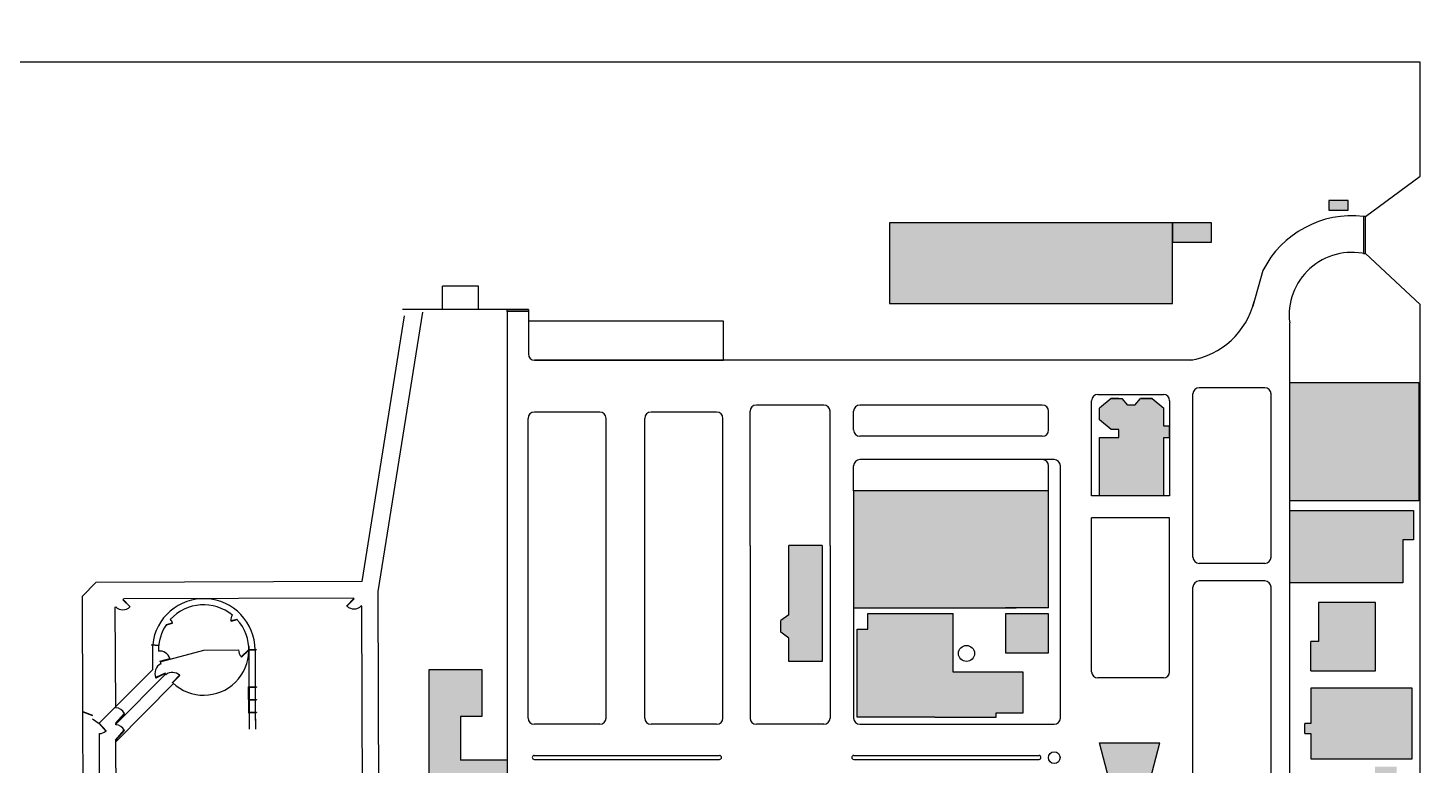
# Model space of a CAD drawing. Extents: x 15348.6 to 15438.1, y 2292.7 to 2368.6.
# Drawn here: x 15431.32 to 15434.711, y 2358.599 to 2360.394 of the extents above; entities that cross this region are included whole.
import ezdxf

# ---------------------------------------------------------------- set-up
doc = ezdxf.new("R2010")
doc.units = 0
doc.header["$LTSCALE"] = 2
doc.header["$MEASUREMENT"] = 0
for name, color, linetype, lineweight in [('03', 5, 'CONTINUOUS', 30), ('06', 7, 'CONTINUOUS', 30), ('MUNDSTOCK', 3, 'CONTINUOUS', 30)]:
    doc.layers.add(name, color=color, linetype=linetype, lineweight=lineweight)

msp = doc.modelspace()

# ---------------------------------------------------------------- hatches: boundary and pattern name
at = {"layer": '03', "linetype": 'Continuous'}
h = msp.add_hatch(dxfattribs=at)
h.set_pattern_fill('ANSI31', color=256, scale=0.5, style=0)
edge = h.paths.add_edge_path()
edge.add_spline(control_points=[(15432.312, 2354.5337), (15432.3066, 2354.6087), (15432.2675, 2355.0379), (15432.1757, 2355.968), (15430.9554, 2356.6809), (15430.146, 2357.741), (15429.1785, 2358.5972), (15427.9588, 2358.5979), (15427.4471, 2359.4684), (15427.4864, 2359.9292), (15427.5017, 2360.0121)], knot_values=[873.629947, 873.629947, 873.629947, 873.629947, 895.495842, 997.989982, 1139.838184, 1280.949064, 1407.622184, 1505.945549, 1622.914662, 1648.913198, 1648.913198, 1648.913198, 1648.913198], degree=3, periodic=0)
edge.add_spline(control_points=[(15427.5017, 2360.0121), (15427.4221, 2360.0374), (15427.343, 2360.0626), (15427.2643, 2360.0851)], knot_values=[3.681595, 3.681595, 3.681595, 3.681595, 3.92158, 3.92158, 3.92158, 3.92158], degree=3, periodic=0)
edge.add_spline(control_points=[(15427.2643, 2360.0851), (15427.248, 2360.0234), (15427.2175, 2359.918), (15427.1804, 2359.8135), (15427.1658, 2359.7701)], knot_values=[16.486234, 16.486234, 16.486234, 16.486234, 16.67673, 16.812527, 16.812527, 16.812527, 16.812527], degree=3, periodic=0)
edge.add_spline(control_points=[(15427.1658, 2359.7701), (15427.1653, 2359.7667), (15427.1144, 2359.4013), (15427.1095, 2358.8693), (15427.4325, 2358.7026), (15427.485, 2358.6828)], knot_values=[900.866446, 900.866446, 900.866446, 900.866446, 901.82873, 1003.432033, 1021.060892, 1021.060892, 1021.060892, 1021.060892], degree=3, periodic=0)
edge.add_spline(control_points=[(15427.485, 2358.6828), (15427.5452, 2358.669), (15427.6346, 2358.6529), (15427.7143, 2358.6255), (15427.737, 2358.6167)], knot_values=[14.97636, 14.97636, 14.97636, 14.97636, 15.1464, 15.216971, 15.216971, 15.216971, 15.216971], degree=3, periodic=0)
edge.add_spline(control_points=[(15427.737, 2358.6167), (15427.8381, 2358.5958), (15428.3656, 2358.4934), (15428.7601, 2357.9118), (15429.5601, 2357.7675), (15429.9745, 2357.3478), (15430.322, 2357.1045), (15430.4646, 2356.9982)], knot_values=[1046.80848, 1046.80848, 1046.80848, 1046.80848, 1076.128983, 1195.453551, 1237.210182, 1311.847283, 1365.429481, 1365.429481, 1365.429481, 1365.429481], degree=3, periodic=0)
edge.add_spline(control_points=[(15430.4646, 2356.9982), (15430.5654, 2356.9231), (15430.7797, 2356.7564), (15431.0389, 2356.4814), (15431.102, 2356.2556), (15431.1213, 2356.1661)], knot_values=[1365.429481, 1365.429481, 1365.429481, 1365.429481, 1403.304028, 1446.974034, 1474.326409, 1474.326409, 1474.326409, 1474.326409], degree=3, periodic=0)
edge.add_spline(control_points=[(15431.1213, 2356.1661), (15431.2324, 2355.8897), (15431.3186, 2355.6076), (15431.4268, 2355.3281)], knot_values=[9.840641, 9.840641, 9.840641, 9.840641, 10.737108, 10.737108, 10.737108, 10.737108], degree=3, periodic=0)
edge.add_spline(control_points=[(15431.4268, 2355.3281), (15431.5432, 2355.1415), (15431.8589, 2354.6789), (15431.6889, 2353.726), (15431.4609, 2352.8648), (15431.0646, 2352.2278), (15430.7712, 2351.7946), (15430.615, 2351.5023), (15430.5607, 2351.3656)], knot_values=[1563.32545, 1563.32545, 1563.32545, 1563.32545, 1628.021608, 1728.122566, 1832.955217, 1898.471864, 1949.951098, 1992.660275, 1992.660275, 1992.660275, 1992.660275], degree=3, periodic=0)
edge.add_spline(control_points=[(15430.5607, 2351.3656), (15430.5593, 2351.3574), (15430.5453, 2351.2703), (15430.5314, 2351.115), (15430.4868, 2350.9481), (15430.4898, 2350.7659), (15430.5022, 2350.6511), (15430.5167, 2350.5608)], knot_values=[4.754659, 4.754659, 4.754659, 4.754659, 4.779396, 5.01827, 5.223742, 5.291293, 5.56418, 5.56418, 5.56418, 5.56418], degree=3, periodic=0)
edge.add_spline(control_points=[(15430.5167, 2350.5608), (15430.5236, 2350.5402), (15430.5309, 2350.5196), (15430.5385, 2350.499)], knot_values=[2074.214725, 2074.214725, 2074.214725, 2074.214725, 2080.496001, 2080.496001, 2080.496001, 2080.496001], degree=3, periodic=0)
edge.add_line((15430.5385, 2350.499), (15430.921, 2350.623))
edge.add_spline(control_points=[(15430.921, 2350.623), (15430.9035, 2350.668), (15430.7982, 2350.9873), (15430.8903, 2351.4506), (15431.4841, 2351.9076), (15431.532, 2352.6942), (15432.004, 2353.2749), (15432.2521, 2353.7108), (15432.3012, 2353.958), (15432.312, 2354.0609)], knot_values=[1695.747126, 1695.747126, 1695.747126, 1695.747126, 1708.953771, 1788.188507, 1819.685706, 1927.557591, 1997.782485, 2043.474785, 2074.875921, 2074.875921, 2074.875921, 2074.875921], degree=3, periodic=0)
edge.add_line((15432.312, 2354.0609), (15432.312, 2354.5337))
edge = h.paths.add_edge_path(flags=16)
edge.add_spline(control_points=[(15431.6512, 2355.756), (15431.6111, 2355.7847), (15431.7585, 2355.979), (15431.9602, 2355.6662), (15432.0485, 2355.4319), (15431.9757, 2355.1767), (15432.0437, 2355.0477), (15432.1253, 2354.7451), (15431.7137, 2355.1725), (15431.8621, 2355.3824), (15431.7768, 2355.5295), (15431.6195, 2355.5063), (15431.6791, 2355.6224), (15431.6897, 2355.6911), (15431.673, 2355.7318), (15431.6669, 2355.7446)], knot_values=[0, 0, 0, 0, 14.788282, 36.632858, 78.793973, 100.346235, 106.855928, 124.23658, 163.680378, 185.30246, 196.02161, 207.450149, 215.708104, 224.775767, 228.953293, 228.953293, 228.953293, 228.953293], degree=3, periodic=0)
edge.add_line((15431.6669, 2355.7446), (15431.6512, 2355.756))
h.paths.add_polyline_path([(15428.6396, 2358.4752), (15429.5285, 2357.9819), (15429.4728, 2357.8814), (15428.5838, 2358.3748)], flags=24)
at = {"layer": '06'}
h = msp.add_hatch(color=256, dxfattribs=at)
h.paths.add_polyline_path([(15434.5357, 2359.9738), (15434.4882, 2359.9738), (15434.4882, 2359.9501), (15434.5357, 2359.9501)])
h.paths.add_polyline_path([(15434.2029, 2359.9199), (15434.1079, 2359.9199), (15434.1079, 2359.8724), (15434.2029, 2359.8724)])
for points in [[(15433.4179, 2359.9199), (15433.4179, 2359.7228), (15434.1079, 2359.7228), (15434.1079, 2359.9199)], [(15433.8057, 2359.267), (15433.3307, 2359.267), (15433.3307, 2358.982), (15433.7267, 2358.982), (15433.8057, 2358.982)], [(15433.9294, 2358.6535), (15433.9532, 2358.5633), (15433.9532, 2358.5395), (15434.0529, 2358.5395), (15434.0529, 2358.5633), (15434.0767, 2358.6535)]]:
    msp.add_hatch(color=256, dxfattribs=at).paths.add_polyline_path(points)
h = msp.add_hatch(color=256, dxfattribs=at)
h.paths.add_polyline_path([(15434.3929, 2359.531), (15434.3929, 2359.2428), (15434.7071, 2359.2428), (15434.7071, 2359.531)])
h.paths.add_polyline_path([(15434.3929, 2359.2194), (15434.3929, 2359.0427), (15434.6682, 2359.0427), (15434.6682, 2359.1481), (15434.6948, 2359.1481), (15434.6948, 2359.2194)])
h = msp.add_hatch(color=256, dxfattribs=at)
h.paths.add_polyline_path([(15434.0862, 2359.3971), (15434.1004, 2359.3971), (15434.1004, 2359.4247), (15434.0863, 2359.4247), (15434.0863, 2359.4686), (15434.0581, 2359.4921), (15434.0296, 2359.4921), (15434.0158, 2359.4757), (15433.9986, 2359.4757), (15433.9849, 2359.4921), (15433.9817, 2359.4921), (15433.9769, 2359.4921), (15433.9579, 2359.4921), (15433.9294, 2359.4684), (15433.9294, 2359.4399), (15433.9579, 2359.4161), (15433.9769, 2359.4161), (15433.9769, 2359.3971), (15433.9294, 2359.3971), (15433.9294, 2359.2546), (15434.0862, 2359.2546)])
h.paths.add_polyline_path([(15433.8057, 2358.9677), (15433.7012, 2358.9677), (15433.7012, 2358.8727), (15433.8057, 2358.8727)])
h.paths.add_polyline_path([(15433.5732, 2358.9681), (15433.3656, 2358.9681), (15433.3656, 2358.9301), (15433.3399, 2358.9301), (15433.3399, 2358.7163), (15433.529, 2358.7163), (15433.6777, 2358.7163), (15433.6777, 2358.7268), (15433.7442, 2358.7268), (15433.7442, 2358.8256), (15433.5732, 2358.8256)])
h.paths.add_polyline_path([(15433.2547, 2359.1336), (15433.173, 2359.1336), (15433.173, 2358.9654), (15433.154, 2358.9512), (15433.154, 2358.9227), (15433.173, 2358.9084), (15433.173, 2358.8514), (15433.2547, 2358.8514)])
h = msp.add_hatch(color=256, dxfattribs=at)
h.paths.add_polyline_path([(15434.4441, 2358.7862), (15434.4441, 2358.7007), (15434.4299, 2358.7007), (15434.4299, 2358.676), (15434.4441, 2358.676), (15434.4441, 2358.6142), (15434.6911, 2358.6142), (15434.6911, 2358.7862)])
h.paths.add_polyline_path([(15434.6018, 2358.8289), (15434.6018, 2358.9952), (15434.4631, 2358.9952), (15434.4631, 2358.9002), (15434.4441, 2358.9002), (15434.4441, 2358.8289)])
h.paths.add_polyline_path([(15434.6009, 2358.4812), (15434.6246, 2358.4812), (15434.6531, 2358.4812), (15434.6531, 2358.5952), (15434.6009, 2358.5952)])
h = msp.add_hatch(color=256, dxfattribs=at)
h.paths.add_polyline_path([(15432.7437, 2358.1125), (15432.6295, 2358.1125), (15432.6295, 2357.9225), (15432.7437, 2357.9225)])
h.paths.add_polyline_path([(15432.4872, 2357.8133), (15432.2972, 2357.8133), (15432.2972, 2357.4333), (15432.4872, 2357.4333)])
h.paths.add_polyline_path([(15432.4872, 2358.1838), (15432.3352, 2358.1838), (15432.3352, 2357.8513), (15432.4872, 2357.8513)])
h.paths.add_polyline_path([(15432.4872, 2358.6113), (15432.3732, 2358.6113), (15432.3732, 2358.7177), (15432.4255, 2358.7177), (15432.4255, 2358.8317), (15432.2972, 2358.8317), (15432.2972, 2358.2313), (15432.4872, 2358.2313)])
h.paths.add_polyline_path([(15432.9385, 2358.0223), (15432.9527, 2358.0223), (15432.9527, 2358.0698), (15432.9385, 2358.0698), (15432.9385, 2358.1695), (15432.9005, 2358.1695), (15432.9005, 2358.1838), (15432.853, 2358.1838), (15432.853, 2358.1695), (15432.815, 2358.1695), (15432.815, 2357.9225), (15432.9385, 2357.9225)])
h.paths.add_polyline_path([(15432.8346, 2358.2846, 1), (15432.9027, 2358.2846, 1)])
h.paths.add_polyline_path([(15433.1, 2358.3738), (15433.043, 2358.3738), (15433.043, 2358.2598), (15433.1, 2358.2598)])
h.paths.add_polyline_path([(15433.176, 2358.4878), (15433.138, 2358.4878), (15433.138, 2358.4498), (15433.176, 2358.4498)])
h.paths.add_polyline_path([(15433.439, 2358.3874), (15433.4081, 2358.3874), (15433.4081, 2358.3712), (15433.3407, 2358.3712), (15433.3407, 2358.2426), (15433.4105, 2358.2426), (15433.4105, 2358.2747), (15433.439, 2358.2747)])
h.paths.add_polyline_path([(15433.3739, 2358.1904), (15433.3407, 2358.1904), (15433.229, 2358.1904), (15433.229, 2358.0194), (15433.267, 2358.0194), (15433.267, 2357.9671), (15433.286, 2357.9671), (15433.286, 2357.8778), (15433.4048, 2357.8778), (15433.4048, 2357.9329), (15433.335, 2357.9329), (15433.335, 2358.0194), (15433.3739, 2358.0194)])
h.paths.add_polyline_path([(15433.1966, 2357.4508), (15433.1319, 2357.3812), (15433.2293, 2357.2907), (15433.294, 2357.3603)])
h.paths.add_polyline_path([(15433.7875, 2357.7017), (15433.6308, 2357.7017), (15433.6308, 2357.4319), (15433.7875, 2357.4319)])
h.paths.add_polyline_path([(15433.7541, 2357.3748), (15433.7875, 2357.3748), (15433.7875, 2357.4128), (15433.7541, 2357.4128), (15433.7541, 2357.4318), (15433.6344, 2357.4318), (15433.6344, 2357.3511), (15433.6116, 2357.3511), (15433.6116, 2357.2561), (15433.7541, 2357.2561)])

# ---------------------------------------------------------------- linework, layer by layer
at = {"layer": '03', "color": 7}
for p, q in [((15434.5774, 2359.9351), (15434.7107, 2360.0334)), ((15434.5357, 2359.9738), (15434.4882, 2359.9738)), ((15434.4882, 2359.9738), (15434.4882, 2359.9501)), ((15434.5357, 2359.9501), (15434.5357, 2359.9738)), ((15434.4882, 2359.9501), (15434.5357, 2359.9501)), ((15434.5726, 2359.9351), (15434.5726, 2359.845)), ((15434.5774, 2359.9351), (15434.5726, 2359.9351)), ((15434.5774, 2359.8449), (15434.5774, 2359.9351)), ((15434.2029, 2359.9199), (15434.1079, 2359.9199)), ((15434.1079, 2359.9199), (15434.1079, 2359.8724)), ((15434.2029, 2359.8724), (15434.2029, 2359.9199)), ((15434.1079, 2359.8724), (15434.2029, 2359.8724)), ((15434.5726, 2359.845), (15434.5774, 2359.845)), ((15434.7107, 2359.721), (15434.5774, 2359.8449)), ((15434.3277, 2359.8035), (15434.3032, 2359.7167)), ((15432.3298, 2359.7085), (15432.3298, 2359.7655)), ((15432.4173, 2359.7655), (15432.3298, 2359.7655)), ((15432.4173, 2359.7085), (15432.4173, 2359.7655)), ((15432.5388, 2359.7085), (15432.2321, 2359.7085)), ((15432.4872, 2359.7038), (15432.4872, 2359.7085)), ((15432.4872, 2359.7085), (15432.5395, 2359.7085)), ((15432.4872, 2359.7038), (15432.4872, 2358.6113)), ((15432.5395, 2359.7038), (15432.4872, 2359.7038)), ((15432.5388, 2359.7085), (15432.5388, 2359.6002)), ((15433.0138, 2359.68), (15432.5388, 2359.68)), ((15433.0138, 2359.585), (15433.0138, 2359.68)), ((15434.3929, 2359.0427), (15434.3929, 2359.6758)), ((15432.554, 2359.585), (15433.0138, 2359.585)), ((15433.9931, 2359.585), (15432.554, 2359.585)), ((15434.1573, 2359.585), (15433.9931, 2359.585)), ((15434.3929, 2359.531), (15434.7071, 2359.531)), ((15434.7071, 2359.531), (15434.7071, 2359.2428)), ((15434.7103, 2356.9008), (15434.7103, 2359.5314)), ((15433.9256, 2359.5016), (15434.0852, 2359.5016)), ((15434.1574, 2359.1057), (15434.1574, 2359.5028)), ((15434.3324, 2359.518), (15434.1726, 2359.518)), ((15434.3476, 2359.1057), (15434.3476, 2359.5028)), ((15433.0789, 2359.134), (15433.0789, 2359.4608)), ((15433.2585, 2359.476), (15433.0941, 2359.476)), ((15433.2737, 2359.134), (15433.2737, 2359.4608)), ((15433.3307, 2359.4152), (15433.3307, 2359.4608)), ((15433.7905, 2359.476), (15433.3459, 2359.476)), ((15433.8057, 2359.4152), (15433.8057, 2359.4608)), ((15433.9104, 2359.2546), (15433.9104, 2359.4864)), ((15433.9579, 2359.4921), (15433.9294, 2359.4684)), ((15433.9294, 2359.4399), (15433.9294, 2359.4684)), ((15433.9579, 2359.4921), (15433.9849, 2359.4921)), ((15433.9769, 2359.4921), (15433.9579, 2359.4921)), ((15433.9769, 2359.4921), (15433.9849, 2359.4921)), ((15433.9817, 2359.4921), (15433.9849, 2359.4921)), ((15433.9986, 2359.4757), (15433.9849, 2359.4921)), ((15434.0158, 2359.4757), (15433.9986, 2359.4757)), ((15434.0158, 2359.4757), (15434.0296, 2359.4921)), ((15434.0296, 2359.4921), (15434.0387, 2359.4921)), ((15434.0296, 2359.4921), (15434.0581, 2359.4921)), ((15434.0581, 2359.4921), (15434.0296, 2359.4921)), ((15434.0581, 2359.4921), (15434.0578, 2359.4921)), ((15434.0581, 2359.4921), (15434.0863, 2359.4686)), ((15434.0863, 2359.4247), (15434.0863, 2359.4686)), ((15434.1004, 2359.4864), (15434.1004, 2359.2546)), ((15432.5382, 2358.7138), (15432.5382, 2359.4434)), ((15432.713, 2359.4586), (15432.5534, 2359.4586)), ((15432.7282, 2358.7138), (15432.7282, 2359.4434)), ((15432.8224, 2358.7138), (15432.8224, 2359.4434)), ((15432.9972, 2359.4586), (15432.8376, 2359.4586)), ((15433.0124, 2358.7138), (15433.0124, 2359.4434)), ((15433.9579, 2359.4161), (15433.9294, 2359.4399)), ((15434.0863, 2359.4247), (15434.0863, 2359.4532)), ((15433.7905, 2359.4), (15433.3459, 2359.4)), ((15433.9294, 2359.2546), (15433.9294, 2359.3971)), ((15433.9294, 2359.3971), (15433.9769, 2359.3971)), ((15433.9769, 2359.4161), (15433.9579, 2359.4161)), ((15433.9769, 2359.3971), (15433.9769, 2359.4161)), ((15434.0862, 2359.2546), (15434.0862, 2359.3971)), ((15434.0862, 2359.3971), (15434.1004, 2359.3971)), ((15434.1004, 2359.4247), (15434.0863, 2359.4247)), ((15434.1004, 2359.3971), (15434.1004, 2359.4247)), ((15433.3307, 2359.267), (15433.3307, 2359.3278)), ((15433.7905, 2359.343), (15433.3459, 2359.343)), ((15433.8192, 2359.343), (15433.783, 2359.343)), ((15433.8057, 2359.267), (15433.8057, 2359.3278)), ((15433.8344, 2359.0321), (15433.8344, 2359.3278)), ((15433.3307, 2359.267), (15433.3307, 2358.982)), ((15433.8057, 2359.267), (15433.3307, 2359.267)), ((15433.8057, 2358.982), (15433.8057, 2359.267)), ((15434.1004, 2359.2546), (15433.9104, 2359.2546)), ((15434.0862, 2359.2546), (15433.9294, 2359.2546)), ((15434.1004, 2359.2546), (15434.0862, 2359.2546)), ((15434.7071, 2359.2428), (15434.3929, 2359.2428)), ((15433.9104, 2358.8266), (15433.9104, 2359.2009)), ((15434.1004, 2359.2009), (15433.9104, 2359.2009)), ((15434.1004, 2358.8266), (15434.1004, 2359.2009)), ((15434.3929, 2359.2194), (15434.6948, 2359.2194)), ((15434.6948, 2359.2194), (15434.6948, 2359.1481)), ((15433.0789, 2359.134), (15433.0789, 2358.7138)), ((15433.173, 2358.9654), (15433.173, 2359.1336)), ((15433.2547, 2359.1336), (15433.173, 2359.1336)), ((15433.2547, 2359.1336), (15433.2547, 2358.8514)), ((15433.2737, 2359.134), (15433.2737, 2358.7138)), ((15434.6682, 2359.1481), (15434.6682, 2359.0427)), ((15434.6948, 2359.1481), (15434.6682, 2359.1481)), ((15434.3324, 2359.0905), (15434.1726, 2359.0905)), ((15431.4854, 2359.0436), (15431.4527, 2359.0107)), ((15432.1338, 2359.0459), (15431.4854, 2359.0436)), ((15432.1795, 2357.1589), (15432.1726, 2359.0219)), ((15433.8344, 2358.8697), (15433.8344, 2359.0321)), ((15434.1574, 2357.9648), (15434.1574, 2359.0326)), ((15434.3324, 2359.0478), (15434.1726, 2359.0478)), ((15434.3476, 2357.9648), (15434.3476, 2359.0326)), ((15434.3929, 2356.6491), (15434.3929, 2359.0427)), ((15434.6682, 2359.0427), (15434.3929, 2359.0427)), ((15431.4538, 2358.7304), (15431.4527, 2359.0107)), ((15431.5509, 2359.0019), (15431.5516, 2359.0026)), ((15431.5509, 2359.0019), (15431.5687, 2358.9843)), ((15431.5516, 2359.0026), (15431.5528, 2359.0038)), ((15431.5516, 2359.0026), (15431.5694, 2358.985)), ((15432.1128, 2359.0059), (15431.5528, 2359.0038)), ((15432.1139, 2359.0047), (15432.0963, 2358.987)), ((15432.097, 2358.9862), (15432.0963, 2358.987)), ((15432.1146, 2359.004), (15432.097, 2358.9862)), ((15432.1139, 2359.0047), (15432.1128, 2359.0059)), ((15432.1146, 2359.004), (15432.1139, 2359.0047)), ((15432.1328, 2358.9859), (15432.1317, 2358.9871)), ((15432.1379, 2357.6085), (15432.1328, 2358.9859)), ((15434.4631, 2358.9952), (15434.4631, 2358.9002)), ((15434.6018, 2358.9952), (15434.4631, 2358.9952)), ((15434.6018, 2358.8289), (15434.6018, 2358.9952)), ((15431.5328, 2358.9837), (15431.534, 2358.9849)), ((15431.5337, 2358.7386), (15431.5328, 2358.9837)), ((15431.5687, 2358.9843), (15431.5694, 2358.985)), ((15431.8145, 2358.951), (15431.8289, 2358.9549)), ((15431.8147, 2358.95), (15431.8292, 2358.954)), ((15431.8292, 2358.954), (15431.8289, 2358.9549)), ((15433.173, 2358.9654), (15433.154, 2358.9512)), ((15433.154, 2358.9227), (15433.154, 2358.9512)), ((15433.3307, 2358.982), (15433.3307, 2358.7138)), ((15433.3307, 2358.982), (15433.7267, 2358.982)), ((15433.3656, 2358.9301), (15433.3656, 2358.9681)), ((15433.3656, 2358.9681), (15433.5732, 2358.9681)), ((15433.5732, 2358.8256), (15433.5732, 2358.9681)), ((15433.8057, 2358.982), (15433.7012, 2358.982)), ((15433.7012, 2358.9677), (15433.7012, 2358.8727)), ((15433.8057, 2358.9677), (15433.7012, 2358.9677)), ((15433.8057, 2358.8727), (15433.8057, 2358.9677)), ((15431.6575, 2358.9418), (15431.672, 2358.9458)), ((15431.6578, 2358.9408), (15431.6575, 2358.9418)), ((15431.6578, 2358.9408), (15431.6722, 2358.9448)), ((15431.6722, 2358.9448), (15431.672, 2358.9458)), ((15431.8147, 2358.95), (15431.8145, 2358.951)), ((15433.173, 2358.9084), (15433.154, 2358.9227)), ((15433.3399, 2358.9301), (15433.3656, 2358.9301)), ((15433.3399, 2358.7163), (15433.3399, 2358.9301)), ((15431.6387, 2358.8898), (15431.6208, 2358.8914)), ((15431.6388, 2358.8908), (15431.6209, 2358.8924)), ((15431.8582, 2358.8899), (15431.8589, 2358.6869)), ((15433.173, 2358.8514), (15433.173, 2358.9084)), ((15434.4631, 2358.9002), (15434.4441, 2358.9002)), ((15434.4441, 2358.8289), (15434.4441, 2358.9002)), ((15431.6232, 2358.8791), (15431.6234, 2358.8315)), ((15431.6416, 2358.8523), (15431.6657, 2358.8589)), ((15431.6419, 2358.8513), (15431.6416, 2358.8523)), ((15431.6419, 2358.8513), (15431.666, 2358.858)), ((15431.6421, 2358.8504), (15431.7482, 2358.8795)), ((15431.7482, 2358.8795), (15431.8332, 2358.8798)), ((15431.8396, 2358.8626), (15431.8574, 2358.8802)), ((15431.8403, 2358.8619), (15431.8396, 2358.8626)), ((15431.8403, 2358.8619), (15431.8581, 2358.8795)), ((15431.8582, 2358.8809), (15431.8762, 2358.881)), ((15431.8582, 2358.8799), (15431.8582, 2358.8809)), ((15431.8582, 2358.8799), (15431.8762, 2358.88)), ((15431.8582, 2358.8799), (15431.8732, 2358.88)), ((15431.8732, 2358.88), (15431.8735, 2358.79)), ((15431.8762, 2358.881), (15431.8762, 2358.88)), ((15433.2547, 2358.8514), (15433.173, 2358.8514)), ((15433.7012, 2358.8727), (15433.8057, 2358.8727)), ((15433.8344, 2358.7138), (15433.8344, 2358.8697)), ((15431.4939, 2358.701), (15431.6234, 2358.8315)), ((15431.5339, 2358.6987), (15431.6551, 2358.8209)), ((15431.654, 2358.8231), (15431.6313, 2358.8123)), ((15431.6545, 2358.8222), (15431.6317, 2358.8113)), ((15431.6551, 2358.8209), (15431.654, 2358.8231)), ((15431.6717, 2358.8003), (15431.6893, 2358.8181)), ((15431.6724, 2358.7996), (15431.69, 2358.8174)), ((15431.69, 2358.8174), (15431.6893, 2358.8181)), ((15432.2972, 2358.2313), (15432.2972, 2358.8317)), ((15432.2972, 2358.8317), (15432.4255, 2358.8317)), ((15432.4255, 2358.8317), (15432.4255, 2358.7177)), ((15433.7442, 2358.8256), (15433.5732, 2358.8256)), ((15433.7442, 2358.7268), (15433.7442, 2358.8256)), ((15434.4441, 2358.8289), (15434.6018, 2358.8289)), ((15431.534, 2358.6563), (15431.6745, 2358.7978)), ((15431.6317, 2358.8113), (15431.6313, 2358.8123)), ((15431.6724, 2358.7996), (15431.6717, 2358.8003)), ((15431.8565, 2358.7899), (15431.8765, 2358.79)), ((15431.8565, 2358.7899), (15431.8568, 2358.7269)), ((15431.8575, 2358.7899), (15431.8578, 2358.7269)), ((15431.8585, 2358.7899), (15431.8765, 2358.79)), ((15431.8586, 2358.7889), (15431.8766, 2358.789)), ((15431.8736, 2358.789), (15431.8737, 2358.759)), ((15431.8736, 2358.789), (15431.8736, 2358.78)), ((15431.8765, 2358.79), (15431.8766, 2358.789)), ((15434.0852, 2358.8114), (15433.9256, 2358.8114)), ((15434.4441, 2358.7862), (15434.4441, 2358.7007)), ((15434.6911, 2358.7862), (15434.4441, 2358.7862)), ((15434.6911, 2358.6142), (15434.6911, 2358.7862)), ((15431.8587, 2358.7589), (15431.8767, 2358.759)), ((15431.8587, 2358.7589), (15431.8767, 2358.759)), ((15431.8587, 2358.7579), (15431.8767, 2358.758)), ((15431.8737, 2358.758), (15431.8738, 2358.728)), ((15431.8767, 2358.759), (15431.8767, 2358.758)), ((15431.4537, 2358.7289), (15431.454, 2358.7298)), ((15431.4537, 2358.7289), (15431.477, 2358.7199)), ((15431.4596, 2357.15), (15431.4538, 2358.7288)), ((15431.454, 2358.7298), (15431.4774, 2358.7208)), ((15431.477, 2358.7199), (15431.4774, 2358.7208)), ((15431.5334, 2358.7013), (15431.5541, 2358.7251)), ((15431.5341, 2358.7007), (15431.5549, 2358.7244)), ((15431.5549, 2358.7244), (15431.5541, 2358.7251)), ((15431.8568, 2358.7269), (15431.8768, 2358.727)), ((15431.8588, 2358.7279), (15431.8768, 2358.728)), ((15431.8588, 2358.7279), (15431.8768, 2358.728)), ((15431.8588, 2358.7279), (15431.8768, 2358.728)), ((15431.8738, 2358.727), (15431.8739, 2358.687)), ((15431.8738, 2358.727), (15431.8739, 2358.697)), ((15431.8768, 2358.728), (15431.8768, 2358.727)), ((15432.3732, 2358.7177), (15432.3732, 2358.6113)), ((15432.4255, 2358.7177), (15432.3732, 2358.7177)), ((15433.529, 2358.7163), (15433.3399, 2358.7163)), ((15433.529, 2358.7163), (15433.6777, 2358.7163)), ((15433.6777, 2358.7163), (15433.6777, 2358.7268)), ((15433.6777, 2358.7268), (15433.7442, 2358.7268)), ((15431.4776, 2358.7122), (15431.4931, 2358.7004)), ((15431.4944, 2358.7015), (15431.4931, 2358.7004)), ((15431.4931, 2358.7004), (15431.5097, 2358.6816)), ((15431.4939, 2358.701), (15431.5104, 2358.6823)), ((15431.5104, 2358.6823), (15431.5097, 2358.6816)), ((15431.5341, 2358.7007), (15431.5334, 2358.7013)), ((15431.5335, 2358.6602), (15431.5542, 2358.684)), ((15431.5339, 2358.6975), (15431.5339, 2358.7009)), ((15431.5343, 2358.6596), (15431.555, 2358.6833)), ((15431.555, 2358.6833), (15431.5542, 2358.684)), ((15432.713, 2358.6986), (15432.5534, 2358.6986)), ((15432.9972, 2358.6986), (15432.8376, 2358.6986)), ((15433.2585, 2358.6986), (15433.0941, 2358.6986)), ((15433.3459, 2358.6986), (15433.8192, 2358.6986)), ((15434.4441, 2358.7007), (15434.4299, 2358.7007)), ((15434.4299, 2358.676), (15434.4299, 2358.7007)), ((15431.4995, 2357.1758), (15431.494, 2358.676)), ((15431.5343, 2358.6596), (15431.5335, 2358.6602)), ((15431.538, 2357.5812), (15431.534, 2358.6598)), ((15433.9532, 2358.5633), (15433.9294, 2358.6535)), ((15433.9294, 2358.6535), (15434.0767, 2358.6535)), ((15433.9532, 2358.6535), (15434.0529, 2358.6535)), ((15434.0529, 2358.5633), (15434.0767, 2358.6535)), ((15434.4299, 2358.676), (15434.4441, 2358.676)), ((15434.4441, 2358.676), (15434.4441, 2358.6142)), ((15432.5531, 2358.6226), (15433.0044, 2358.6226)), ((15432.5531, 2358.6226), (15433.0044, 2358.6226)), ((15432.5531, 2358.6131), (15433.0044, 2358.6131)), ((15433.3312, 2358.6226), (15433.7824, 2358.6226)), ((15433.3312, 2358.6226), (15433.7824, 2358.6226)), ((15433.3312, 2358.6131), (15433.7824, 2358.6131)), ((15434.4441, 2358.6142), (15434.6911, 2358.6142)), ((15432.4872, 2358.6113), (15432.3732, 2358.6113)), ((15432.4872, 2358.6113), (15432.4872, 2358.2313))]:
    msp.add_line(p, q, dxfattribs=at)
at = {"layer": '03', "color": 7, "ltscale": 0.5}
for p, q in [((15433.4179, 2359.9199), (15433.4179, 2359.7228)), ((15434.1079, 2359.9199), (15433.4179, 2359.9199)), ((15434.1079, 2359.7228), (15434.1079, 2359.9199)), ((15432.1726, 2359.0219), (15432.2814, 2359.702)), ((15433.4179, 2359.7228), (15434.1079, 2359.7228)), ((15434.7107, 2356.3131), (15434.7107, 2359.721)), ((15432.1338, 2359.0459), (15432.2372, 2359.6927))]:
    msp.add_line(p, q, dxfattribs=at)
at = {"layer": '03', "color": 7}
for centre, radius in [((15433.6058, 2358.8712), 0.0195), ((15433.8195, 2358.6174), 0.0143)]:
    msp.add_circle(centre, radius, dxfattribs=at)
for centre, radius, start, end in [((15434.5445, 2359.6936), 0.2431, 83.3747, 153.1217), ((15434.5445, 2359.6948), 0.1528, 77.1264, 187.1338), ((15434.1198, 2359.7747), 0.1923, 279.5021, 345.9445), ((15432.554, 2359.6002), 0.0152, 180, 270), ((15433.9256, 2359.4864), 0.0152, 90, 180), ((15434.0852, 2359.4864), 0.0152, 0, 90), ((15434.1726, 2359.5028), 0.0152, 90, 180), ((15434.3324, 2359.5028), 0.0152, 0, 90), ((15433.0941, 2359.4608), 0.0152, 90, 180), ((15433.2585, 2359.4608), 0.0152, 0, 90), ((15433.3459, 2359.4608), 0.0152, 90, 180), ((15433.7905, 2359.4608), 0.0152, 0, 90), ((15432.5534, 2359.4434), 0.0152, 90, 180), ((15432.713, 2359.4434), 0.0152, 0, 90), ((15432.8376, 2359.4434), 0.0152, 90, 180), ((15432.9972, 2359.4434), 0.0152, 0, 90), ((15433.3459, 2359.4152), 0.0152, 180, 270), ((15433.7905, 2359.4152), 0.0152, 270, 0), ((15433.3459, 2359.3278), 0.0152, 90, 180), ((15433.7905, 2359.3278), 0.0152, 0, 90), ((15433.8192, 2359.3278), 0.0152, 0, 90), ((15434.1726, 2359.1057), 0.0152, 180, 270), ((15434.3324, 2359.1057), 0.0152, 270, 0), ((15434.1726, 2359.0326), 0.0152, 90, 180), ((15434.3324, 2359.0326), 0.0152, 0, 90), ((15431.7482, 2358.8795), 0.125, 0.2102, 174.1932), ((15431.7482, 2358.8795), 0.11, 50.4265, 137.7173), ((15432.1143, 2359.0044), 0.0249, 226.4863, 315.0066), ((15431.5512, 2359.0024), 0.0249, 225.4138, 313.9341), ((15431.6575, 2358.9418), 0.015, 11.5412, 51.4594), ((15431.7482, 2358.8795), 0.11, 226.5548, 42.6074), ((15431.8292, 2358.9542), 0.0151, 137.2788, 192.5238), ((15431.7482, 2358.8795), 0.11, 145.5441, 181.422), ((15431.7482, 2358.8795), 0.128, 174.204, 174.6516), ((15431.7482, 2358.8795), 0.125, 174.6516, 180.2102), ((15431.6416, 2358.8523), 0.0247, 15.3612, 97.8289), ((15431.7482, 2358.8795), 0.11, 194.8403, 198.3833), ((15431.7482, 2358.8795), 0.085, 194.0129, 194.6871), ((15431.8575, 2358.88), 0.0247, 180.3235, 224.0712), ((15431.9193, 2358.9384), 0.085, 223.2373, 223.9115), ((15431.654, 2358.8231), 0.0247, 114.9534, 205.4737), ((15431.7482, 2358.8795), 0.11, 211.4339, 213.4505), ((15431.6719, 2358.7998), 0.0251, 46.4614, 128.9862), ((15433.9256, 2358.8266), 0.0152, 180, 270), ((15434.0852, 2358.8266), 0.0152, 270, 0), ((15431.5329, 2358.7141), 0.0246, 25.4608, 88.401), ((15432.5534, 2358.7138), 0.0152, 180, 270), ((15432.713, 2358.7138), 0.0152, 270, 0), ((15432.8376, 2358.7138), 0.0152, 180, 270), ((15432.9972, 2358.7138), 0.0152, 270, 0), ((15432.9972, 2358.7138), 0.0152, 270, 0), ((15433.0941, 2358.7138), 0.0152, 180, 270), ((15433.2585, 2358.7138), 0.0152, 270, 0), ((15433.2585, 2358.7138), 0.0152, 270, 0), ((15433.3459, 2358.7138), 0.0152, 180, 270), ((15433.8192, 2358.7138), 0.0152, 270, 0), ((15431.4931, 2358.7004), 0.0246, 272.0193, 311.521), ((15431.533, 2358.673), 0.0246, 25.4608, 88.401), ((15432.5531, 2358.6179), 0.00475, 90, 270), ((15433.0044, 2358.6179), 0.00475, 270, 90), ((15433.3312, 2358.6179), 0.00475, 90, 270), ((15433.7824, 2358.6179), 0.00475, 270, 90)]:
    msp.add_arc(centre, radius, start, end, dxfattribs=at)
at = {"layer": '06'}
for p, q in [((15434.7107, 2360.3108), (15430.3673, 2360.3108)), ((15434.7107, 2360.0334), (15434.7107, 2360.3108))]:
    msp.add_line(p, q, dxfattribs=at)
at = {"layer": 'MUNDSTOCK', "color": 7, "linetype": 'Continuous'}
for points, knots in [([(15422.0656, 2363.7671), (15422.2249, 2363.611), (15423.3236, 2362.5747), (15423.9169, 2363.7746), (15425.0691, 2363.6162), (15426.0586, 2363.4749), (15426.8648, 2363.1756), (15427.3712, 2362.4717), (15428.1861, 2361.9109), (15427.7928, 2360.7227), (15427.2814, 2359.7505), (15427.9588, 2358.5979), (15429.1785, 2358.5972), (15430.146, 2357.741), (15430.9554, 2356.6809), (15432.1757, 2355.968), (15432.2945, 2354.7646), (15432.3677, 2353.9141), (15432.004, 2353.2749), (15431.532, 2352.6942), (15431.4841, 2351.9076), (15430.8903, 2351.4506), (15430.7778, 2350.8848), (15430.9813, 2350.4808), (15431.0524, 2350.3502)], [35.892662, 35.892662, 35.892662, 35.892662, 119.716992, 231.248145, 331.474671, 433.074565, 545.617793, 566.617542, 693.844918, 795.44822, 899.628483, 1016.597596, 1114.920961, 1241.59408, 1382.704961, 1524.553163, 1627.047302, 1727.148261, 1772.840561, 1843.065455, 1950.937341, 1982.43454, 2061.669276, 2102.304745, 2102.304745, 2102.304745, 2102.304745]), ([(15421.7708, 2363.7598), (15421.8215, 2363.4751), (15421.9386, 2362.8183), (15423.0718, 2362.6519), (15424.0776, 2362.8678), (15424.9811, 2363.594), (15425.9069, 2363.222), (15426.3736, 2362.5628), (15426.8748, 2362.1696), (15427.7678, 2361.7508), (15427.4099, 2360.6797), (15427.1185, 2359.8555), (15427.1072, 2358.6255), (15428.2757, 2358.626), (15428.7601, 2357.9118), (15429.5601, 2357.7675), (15430.0669, 2357.2542), (15430.6521, 2356.8917), (15431.1367, 2356.3776), (15431.1426, 2355.578), (15431.8891, 2354.848), (15431.6889, 2353.726), (15431.4609, 2352.8648), (15431.0646, 2352.2278), (15430.6582, 2351.6278), (15430.3336, 2350.9204), (15430.5788, 2350.3969), (15430.6537, 2350.221)], [0, 0, 0, 0, 79.667324, 183.83882, 286.327681, 395.944588, 502.979474, 535.279333, 637.85786, 697.853013, 798.256239, 901.82873, 1003.432033, 1076.128983, 1195.453551, 1237.210182, 1311.847283, 1403.304028, 1446.974034, 1515.453047, 1628.021608, 1728.122566, 1832.955217, 1898.471864, 1949.951098, 2054.131314, 2109.082659, 2109.082659, 2109.082659, 2109.082659])]:
    msp.add_open_spline(points, degree=3, knots=knots, dxfattribs=at)

doc.saveas('drawing.dxf')
